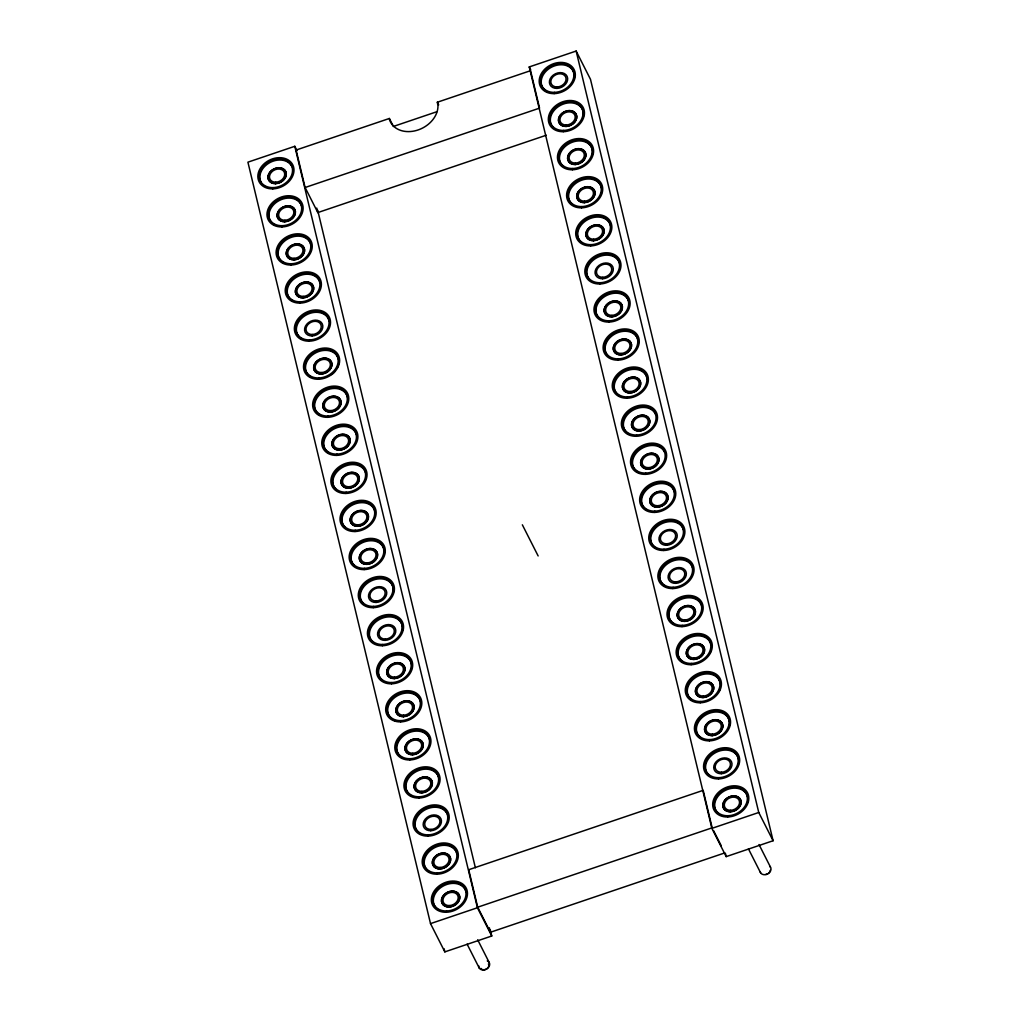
<?xml version="1.0" encoding="UTF-8"?>
<svg xmlns="http://www.w3.org/2000/svg" width="1021" height="1021" viewBox="0 0 1021 1021"><rect width="100%" height="100%" fill="white"/><g stroke="black" fill="none" stroke-linecap="round" stroke-linejoin="round"><path stroke-width="1.5" d="M296.945 150.534L294.801 146.297L247.912 162.173L430.517 923.622L444.85 951.878L491.752 936.002L490.259 929.799M529.248 66.927L576.15 51.05L590.483 79.306L773.088 840.742L726.199 856.619L711.867 828.376L529.248 66.927L530.69 69.747M436.886 111.71L393.391 126.438L389.358 118.474L296.116 150.036L305.113 187.507L317.825 212.572L546.273 135.231M389.358 118.474L389.614 119.993A25.678 19.961 -26.9 0 0 416.721 130.394A25.678 19.961 -26.9 0 0 437.971 105.942L437.345 102.228L530.575 70.666L539.56 108.137L305.113 187.507M477.7 907.197L712.16 827.814L703.175 790.343L468.716 869.726L477.7 907.197L490.425 932.262L724.884 852.88M430.517 923.622L477.42 907.746L491.752 936.002M711.867 828.376L758.756 812.499L773.088 840.742M437.345 102.228L438.685 104.882M759.011 844.533L770.472 867.123M748.457 848.898L760.645 872.904M713.577 830.609L721.349 845.924M522.344 524.807L538.144 555.947M477.675 939.779L489.136 962.382M467.12 944.144L479.296 968.15M576.15 51.05L758.756 812.499M725.459 853.518L726.199 856.619M317.684 210.224L475.378 867.761M316.752 208.08L317.825 212.572M489.34 927.757L490.425 932.262M294.801 146.297L477.42 907.746M444.109 948.777L444.85 951.878M592.116 148.772A17.331 13.477 -26.9 0 1 592.435 154.796M562.482 165.683A17.331 13.477 -26.9 0 1 568.365 144.127A17.331 13.477 -26.9 0 1 591.67 147.688M608.133 356.048A17.331 13.477 -26.9 0 1 617.386 332.782A17.331 13.477 -26.9 0 1 638.278 343.911M598.995 317.978A17.331 13.477 -26.9 0 1 608.963 294.444A17.331 13.477 -26.9 0 1 628.962 307.091M646.523 509.887A17.331 13.477 -26.9 0 1 650.543 486.775A17.331 13.477 -26.9 0 1 674.6 492.569M553.344 127.612A17.331 13.477 -26.9 0 1 563.298 104.078A17.331 13.477 -26.9 0 1 583.31 116.726M264.745 186.345A17.331 13.477 -26.9 0 1 262.869 184.788M260.853 181.891A17.331 13.477 -26.9 0 1 270.744 162.135A17.331 13.477 -26.9 0 1 292.07 166.793M319.522 414.781A17.331 13.477 -26.9 0 1 324.18 391.285A17.331 13.477 -26.9 0 1 347.791 398.637M345.047 527.449A17.331 13.477 -26.9 0 1 355.002 503.915A17.331 13.477 -26.9 0 1 375.013 516.562M381.573 679.731A17.331 13.477 -26.9 0 1 391.528 656.197A17.331 13.477 -26.9 0 1 411.527 668.844M427.225 870.096A17.331 13.477 -26.9 0 1 434.423 847.787A17.331 13.477 -26.9 0 1 457.178 854.335M430.16 872.279A17.331 13.477 -26.9 0 1 428.105 870.913M292.134 300.557A17.331 13.477 -26.9 0 1 296.141 277.444A17.331 13.477 -26.9 0 1 320.211 283.251M299.395 337.083A17.331 13.477 -26.9 0 1 306.594 314.774A17.331 13.477 -26.9 0 1 329.349 321.321M302.331 339.266A17.331 13.477 -26.9 0 1 300.276 337.9M284.068 263.124A17.331 13.477 -26.9 0 1 286.378 239.782A17.331 13.477 -26.9 0 1 311.086 245.168M439.285 910.362A17.331 13.477 -26.9 0 1 441.608 887.007A17.331 13.477 -26.9 0 1 466.303 892.405M488.408 963.952A4.352 3.382 -26.9 0 1 487.4 968.342A4.352 3.382 -26.9 0 1 482.333 969.478M481.516 969.018A4.352 3.382 -26.9 0 1 480.917 968.355M487.272 960.889A5.705 4.441 -26.9 0 1 489.212 966.274A5.705 4.441 -26.9 0 1 482.895 969.988A5.705 4.441 -26.9 0 1 478.747 965.892M271.994 222.872A17.331 13.477 -26.9 0 1 279.205 200.55A17.331 13.477 -26.9 0 1 301.948 207.097M274.943 225.054A17.331 13.477 -26.9 0 1 272.888 223.676M717.699 812.92A17.331 13.477 -26.9 0 1 727.654 789.386A17.331 13.477 -26.9 0 1 747.666 802.034M683.049 662.182A17.331 13.477 -26.9 0 1 687.056 639.069A17.331 13.477 -26.9 0 1 711.127 644.864M711.139 649.739A17.331 13.477 -26.9 0 1 709.85 653.466M673.911 624.099A17.331 13.477 -26.9 0 1 677.931 600.986A17.331 13.477 -26.9 0 1 702.001 606.793M693.246 700.891A17.331 13.477 -26.9 0 1 696.194 677.14A17.331 13.477 -26.9 0 1 720.456 684.108M720.264 687.809A17.331 13.477 -26.9 0 1 718.975 691.536M702.371 738.962A17.331 13.477 -26.9 0 1 705.32 715.211A17.331 13.477 -26.9 0 1 729.581 722.192M729.645 723.391A17.331 13.477 -26.9 0 1 729.402 725.88M399.824 755.872A17.331 13.477 -26.9 0 1 407.698 733.231A17.331 13.477 -26.9 0 1 429.969 741.297M402.772 758.067A17.331 13.477 -26.9 0 1 400.717 756.689M589.091 279.014A17.331 13.477 -26.9 0 1 600.539 256.131A17.331 13.477 -26.9 0 1 619.836 269.021M665.858 586.667A17.331 13.477 -26.9 0 1 668.168 563.324A17.331 13.477 -26.9 0 1 692.863 568.723M580.732 241.837A17.331 13.477 -26.9 0 1 589.998 218.571A17.331 13.477 -26.9 0 1 610.89 229.699M769.694 866.255A5.705 4.441 -26.9 0 1 767.958 873.759A5.705 4.441 -26.9 0 1 760.186 871.832M770.166 870.428A4.352 3.382 -26.9 0 1 768.749 873.083M767.843 873.746A4.352 3.382 -26.9 0 1 765.724 874.474M616.48 393.225A17.331 13.477 -26.9 0 1 625.822 371.146A17.331 13.477 -26.9 0 1 647.403 379.531M619.134 395.676A17.331 13.477 -26.9 0 1 617.258 394.119M629.332 434.384A17.331 13.477 -26.9 0 1 627.277 433.006M626.396 432.189A17.331 13.477 -26.9 0 1 632.28 410.633A17.331 13.477 -26.9 0 1 655.584 414.194M547.154 91.737A17.331 13.477 -26.9 0 1 550.102 67.986A17.331 13.477 -26.9 0 1 574.364 74.954M574.427 76.167A17.331 13.477 -26.9 0 1 574.185 78.655M706.558 771.94A17.331 13.477 -26.9 0 1 720.673 750.652A17.331 13.477 -26.9 0 1 738.528 763.95M708.574 774.85A17.331 13.477 -26.9 0 1 707.106 772.974M601.241 186.843A17.331 13.477 -26.9 0 1 601.573 192.867M571.607 203.753A17.331 13.477 -26.9 0 1 577.49 182.197A17.331 13.477 -26.9 0 1 600.807 185.758M638.457 472.455A17.331 13.477 -26.9 0 1 639.554 449.98A17.331 13.477 -26.9 0 1 664.722 452.265M392.945 586.679A17.331 13.477 -26.9 0 1 393.276 592.703M363.31 603.59A17.331 13.477 -26.9 0 1 369.194 582.021A17.331 13.477 -26.9 0 1 392.498 585.582M411.897 796.138A17.331 13.477 -26.9 0 1 414.845 772.387A17.331 13.477 -26.9 0 1 439.107 779.368M419.963 833.57A17.331 13.477 -26.9 0 1 422.72 811.299A17.331 13.477 -26.9 0 1 447.287 814.018M402.07 624.75A17.331 13.477 -26.9 0 1 402.402 630.774M372.435 641.66A17.331 13.477 -26.9 0 1 378.319 620.104A17.331 13.477 -26.9 0 1 401.636 623.665M335.909 489.365A17.331 13.477 -26.9 0 1 345.877 465.844A17.331 13.477 -26.9 0 1 365.875 478.479M324.767 448.398A17.331 13.477 -26.9 0 1 336.739 427.761A17.331 13.477 -26.9 0 1 356.929 436.72M356.993 437.92A17.331 13.477 -26.9 0 1 356.75 440.408M328.66 452.852A17.331 13.477 -26.9 0 1 325.329 449.431M653.785 546.414A17.331 13.477 -26.9 0 1 660.983 524.092A17.331 13.477 -26.9 0 1 683.738 530.652M656.72 548.596A17.331 13.477 -26.9 0 1 654.665 547.23M311.456 377.349A17.331 13.477 -26.9 0 1 313.779 353.993A17.331 13.477 -26.9 0 1 338.474 359.392M338.487 364.267A17.331 13.477 -26.9 0 1 337.185 367.994M334.862 371.491A17.331 13.477 -26.9 0 1 331.672 374.541M389.92 716.908A17.331 13.477 -26.9 0 1 400.653 694.267A17.331 13.477 -26.9 0 1 420.843 705.677M397.297 721.324A17.331 13.477 -26.9 0 1 393.634 719.996M392.575 719.358A17.331 13.477 -26.9 0 1 390.698 717.801M354.172 565.519A17.331 13.477 -26.9 0 1 364.14 541.985A17.331 13.477 -26.9 0 1 384.138 554.633M727.896 815.741A17.331 13.477 -26.9 0 0 746.351 793.853A17.331 13.477 -26.9 0 0 717.993 794.606A17.331 13.477 -26.9 0 0 727.896 815.741M684.785 621.406A9.546 7.415 -26.9 0 0 694.944 609.358A9.546 7.415 -26.9 0 0 679.335 609.779A9.546 7.415 -26.9 0 0 684.785 621.406M572.679 168.516A17.331 13.477 -26.9 0 0 591.133 146.616A17.331 13.477 -26.9 0 0 562.775 147.381A17.331 13.477 -26.9 0 0 572.679 168.516M572.424 169.767A18.85 14.651 -26.9 0 0 592.499 145.952A18.85 14.651 -26.9 0 0 561.652 146.782A18.85 14.651 -26.9 0 0 572.424 169.767M730.36 811.618A9.546 7.415 -26.9 0 0 740.519 799.571A9.546 7.415 -26.9 0 0 724.91 799.979A9.546 7.415 -26.9 0 0 730.36 811.618M730.615 810.317A7.977 6.203 -26.9 0 0 739.102 800.247A7.977 6.203 -26.9 0 0 726.059 800.592A7.977 6.203 -26.9 0 0 730.615 810.317M575.397 163.092A7.977 6.203 -26.9 0 0 583.884 153.022A7.977 6.203 -26.9 0 0 570.841 153.367A7.977 6.203 -26.9 0 0 575.397 163.092M611.924 315.374A7.977 6.203 -26.9 0 0 620.411 305.305A7.977 6.203 -26.9 0 0 607.367 305.662A7.977 6.203 -26.9 0 0 611.924 315.374M609.205 320.798A17.331 13.477 -26.9 0 0 627.647 298.911A17.331 13.477 -26.9 0 0 599.289 299.664A17.331 13.477 -26.9 0 0 609.205 320.798M654.857 511.164A17.331 13.477 -26.9 0 0 673.311 489.263A17.331 13.477 -26.9 0 0 644.953 490.029A17.331 13.477 -26.9 0 0 654.857 511.164M666.7 543.81A7.977 6.203 -26.9 0 0 675.187 533.741A7.977 6.203 -26.9 0 0 662.144 534.085A7.977 6.203 -26.9 0 0 666.7 543.81M666.522 545.265A9.546 7.415 -26.9 0 0 676.681 533.217A9.546 7.415 -26.9 0 0 661.072 533.638A9.546 7.415 -26.9 0 0 666.522 545.265M654.601 512.414A18.85 14.651 -26.9 0 0 674.677 488.612A18.85 14.651 -26.9 0 0 643.83 489.429A18.85 14.651 -26.9 0 0 654.601 512.414M636.338 436.273A18.85 14.651 -26.9 0 0 656.414 412.458A18.85 14.651 -26.9 0 0 625.567 413.288A18.85 14.651 -26.9 0 0 636.338 436.273M627.213 398.203A18.85 14.651 -26.9 0 0 647.276 374.388A18.85 14.651 -26.9 0 0 616.442 375.218A18.85 14.651 -26.9 0 0 627.213 398.203M608.95 322.062A18.85 14.651 -26.9 0 0 629.025 298.247A18.85 14.651 -26.9 0 0 598.178 299.076A18.85 14.651 -26.9 0 0 608.95 322.062M581.562 207.837A18.85 14.651 -26.9 0 0 601.624 184.035A18.85 14.651 -26.9 0 0 570.79 184.852A18.85 14.651 -26.9 0 0 581.562 207.837M554.161 93.626A18.85 14.651 -26.9 0 0 574.236 69.811A18.85 14.651 -26.9 0 0 543.389 70.64A18.85 14.651 -26.9 0 0 554.161 93.626M563.541 130.433A17.331 13.477 -26.9 0 0 581.996 108.545A17.331 13.477 -26.9 0 0 553.637 109.298A17.331 13.477 -26.9 0 0 563.541 130.433M575.142 164.381A9.546 7.415 -26.9 0 0 585.288 152.333A9.546 7.415 -26.9 0 0 569.68 152.754A9.546 7.415 -26.9 0 0 575.142 164.381M575.219 164.547A9.546 7.415 -26.9 0 0 585.378 152.499A9.546 7.415 -26.9 0 0 569.769 152.908A9.546 7.415 -26.9 0 0 575.219 164.547M566.259 125.021A7.977 6.203 -26.9 0 0 574.759 114.952A7.977 6.203 -26.9 0 0 561.703 115.296A7.977 6.203 -26.9 0 0 566.259 125.021M611.745 316.829A9.546 7.415 -26.9 0 0 621.891 304.781A9.546 7.415 -26.9 0 0 606.206 305.049A9.546 7.415 -26.9 0 0 611.656 316.676A9.546 7.415 -26.9 0 0 621.815 304.628A9.546 7.415 -26.9 0 0 606.283 305.202A9.546 7.415 -26.9 0 0 611.745 316.829M557.134 86.951A7.977 6.203 -26.9 0 0 565.621 76.881A7.977 6.203 -26.9 0 0 552.578 77.226A7.977 6.203 -26.9 0 0 557.134 86.951M563.298 131.696A18.85 14.651 -26.9 0 0 583.361 107.881A18.85 14.651 -26.9 0 0 552.527 108.711A18.85 14.651 -26.9 0 0 563.298 131.696M590.687 245.908A18.85 14.651 -26.9 0 0 610.762 222.106A18.85 14.651 -26.9 0 0 579.915 222.923A18.85 14.651 -26.9 0 0 590.687 245.908M599.825 283.978A18.85 14.651 -26.9 0 0 619.887 260.176A18.85 14.651 -26.9 0 0 589.04 260.993A18.85 14.651 -26.9 0 0 599.825 283.978M618.075 360.132A18.85 14.651 -26.9 0 0 638.151 336.317A18.85 14.651 -26.9 0 0 607.304 337.147A18.85 14.651 -26.9 0 0 618.075 360.132M284.744 221.723A9.546 7.415 -26.9 0 0 294.89 209.675A9.546 7.415 -26.9 0 0 279.282 210.084A9.546 7.415 -26.9 0 0 284.744 221.723M284.655 221.57A9.546 7.415 -26.9 0 0 294.814 209.522A9.546 7.415 -26.9 0 0 279.205 209.93A9.546 7.415 -26.9 0 0 284.655 221.57M293.869 259.793A9.546 7.415 -26.9 0 0 304.028 247.746A9.546 7.415 -26.9 0 0 288.42 248.167A9.546 7.415 -26.9 0 0 293.869 259.793A9.546 7.415 -26.9 0 0 303.952 247.593A9.546 7.415 -26.9 0 0 288.343 248.001A9.546 7.415 -26.9 0 0 293.793 259.64M294.048 258.339A7.977 6.203 -26.9 0 0 302.535 248.269A7.977 6.203 -26.9 0 0 289.492 248.614A7.977 6.203 -26.9 0 0 294.048 258.339M284.923 220.268A7.977 6.203 -26.9 0 0 293.41 210.198A7.977 6.203 -26.9 0 0 280.367 210.543A7.977 6.203 -26.9 0 0 284.923 220.268M272.824 188.872A18.85 14.651 -26.9 0 0 292.887 165.057A18.85 14.651 -26.9 0 0 262.052 165.887A18.85 14.651 -26.9 0 0 272.824 188.872M273.066 187.622A17.331 13.477 -26.9 0 0 291.521 165.721A17.331 13.477 -26.9 0 0 263.163 166.487A17.331 13.477 -26.9 0 0 273.066 187.622M275.606 183.652A9.546 7.415 -26.9 0 0 285.765 171.605A9.546 7.415 -26.9 0 0 270.157 172.013A9.546 7.415 -26.9 0 0 275.606 183.652M327.856 416.045A17.331 13.477 -26.9 0 0 346.31 394.157A17.331 13.477 -26.9 0 0 317.952 394.923A17.331 13.477 -26.9 0 0 327.856 416.045M330.396 412.088A9.546 7.415 -26.9 0 0 340.555 400.028A9.546 7.415 -26.9 0 0 324.946 400.449A9.546 7.415 -26.9 0 0 330.396 412.088M355.002 531.52A18.85 14.651 -26.9 0 0 375.064 507.718A18.85 14.651 -26.9 0 0 344.217 508.535A18.85 14.651 -26.9 0 0 355.002 531.52M355.244 530.269A17.331 13.477 -26.9 0 0 373.699 508.381A17.331 13.477 -26.9 0 0 345.34 509.134A17.331 13.477 -26.9 0 0 355.244 530.269M357.784 526.3A9.546 7.415 -26.9 0 0 367.943 514.252A9.546 7.415 -26.9 0 0 352.334 514.673A9.546 7.415 -26.9 0 0 357.784 526.3M357.707 526.147A9.546 7.415 -26.9 0 0 367.866 514.099A9.546 7.415 -26.9 0 0 352.258 514.507A9.546 7.415 -26.9 0 0 357.707 526.147M357.963 524.845A7.977 6.203 -26.9 0 0 366.45 514.775A7.977 6.203 -26.9 0 0 353.406 515.12A7.977 6.203 -26.9 0 0 357.963 524.845M730.436 811.772A9.546 7.415 -26.9 0 0 740.595 799.724A9.546 7.415 -26.9 0 0 724.987 800.145A9.546 7.415 -26.9 0 0 730.436 811.772M394.489 677.14A7.977 6.203 -26.9 0 0 402.976 667.07A7.977 6.203 -26.9 0 0 389.933 667.415A7.977 6.203 -26.9 0 0 394.489 677.14M394.31 678.582A9.546 7.415 -26.9 0 0 404.469 666.534A9.546 7.415 -26.9 0 0 388.861 666.955A9.546 7.415 -26.9 0 0 394.31 678.582M394.234 678.429A9.546 7.415 -26.9 0 0 404.38 666.381A9.546 7.415 -26.9 0 0 388.771 666.802A9.546 7.415 -26.9 0 0 394.234 678.429M645.476 474.344A18.85 14.651 -26.9 0 0 665.539 450.529A18.85 14.651 -26.9 0 0 634.705 451.359A18.85 14.651 -26.9 0 0 645.476 474.344M682.002 626.639A18.85 14.651 -26.9 0 0 702.065 602.824A18.85 14.651 -26.9 0 0 671.218 603.653A18.85 14.651 -26.9 0 0 682.002 626.639M672.865 588.568A18.85 14.651 -26.9 0 0 692.94 564.753A18.85 14.651 -26.9 0 0 662.093 565.57A18.85 14.651 -26.9 0 0 672.865 588.568M709.391 740.85A18.85 14.651 -26.9 0 0 729.453 717.036A18.85 14.651 -26.9 0 0 698.619 717.865A18.85 14.651 -26.9 0 0 709.391 740.85M367.101 562.916A7.977 6.203 -26.9 0 0 375.588 552.846A7.977 6.203 -26.9 0 0 362.532 553.203A7.977 6.203 -26.9 0 0 367.101 562.916M366.922 564.371A9.546 7.415 -26.9 0 0 377.068 552.323A9.546 7.415 -26.9 0 0 361.46 552.744A9.546 7.415 -26.9 0 0 366.922 564.371M366.833 564.217A9.546 7.415 -26.9 0 0 376.991 552.17A9.546 7.415 -26.9 0 0 361.383 552.578A9.546 7.415 -26.9 0 0 366.833 564.217M391.77 682.551A17.331 13.477 -26.9 0 0 410.225 660.664A17.331 13.477 -26.9 0 0 381.867 661.417A17.331 13.477 -26.9 0 0 391.77 682.551M373.507 606.41A17.331 13.477 -26.9 0 0 391.962 584.523A17.331 13.477 -26.9 0 0 363.604 585.275A17.331 13.477 -26.9 0 0 373.507 606.41M382.633 644.481A17.331 13.477 -26.9 0 0 401.087 622.593A17.331 13.477 -26.9 0 0 372.729 623.346A17.331 13.477 -26.9 0 0 382.633 644.481M437.422 872.917A17.331 13.477 -26.9 0 0 455.877 851.029A17.331 13.477 -26.9 0 0 427.518 851.782A17.331 13.477 -26.9 0 0 437.422 872.917M439.962 868.948A9.546 7.415 -26.9 0 0 450.121 856.9A9.546 7.415 -26.9 0 0 434.512 857.321A9.546 7.415 -26.9 0 0 439.962 868.948M439.885 868.794A9.546 7.415 -26.9 0 0 450.044 856.747A9.546 7.415 -26.9 0 0 434.435 857.168A9.546 7.415 -26.9 0 0 439.885 868.794M440.14 867.493A7.977 6.203 -26.9 0 0 448.627 857.423A7.977 6.203 -26.9 0 0 435.584 857.78A7.977 6.203 -26.9 0 0 440.14 867.493M300.468 301.833A17.331 13.477 -26.9 0 0 318.909 279.945A17.331 13.477 -26.9 0 0 290.551 280.698A17.331 13.477 -26.9 0 0 300.468 301.833M303.007 297.864A9.546 7.415 -26.9 0 0 313.153 285.816A9.546 7.415 -26.9 0 0 297.545 286.237A9.546 7.415 -26.9 0 0 303.007 297.864M302.918 297.711A9.546 7.415 -26.9 0 0 313.077 285.663A9.546 7.415 -26.9 0 0 297.468 286.084A9.546 7.415 -26.9 0 0 302.918 297.711M303.186 296.409A7.977 6.203 -26.9 0 0 311.673 286.339A7.977 6.203 -26.9 0 0 298.617 286.697A7.977 6.203 -26.9 0 0 303.186 296.409M309.593 339.904A17.331 13.477 -26.9 0 0 328.047 318.016A17.331 13.477 -26.9 0 0 299.689 318.769A17.331 13.477 -26.9 0 0 309.593 339.904M312.132 335.935A9.546 7.415 -26.9 0 0 322.291 323.887A9.546 7.415 -26.9 0 0 306.683 324.308A9.546 7.415 -26.9 0 0 312.132 335.935M312.311 334.492A7.977 6.203 -26.9 0 0 320.798 324.41A7.977 6.203 -26.9 0 0 307.755 324.767A7.977 6.203 -26.9 0 0 312.311 334.492M291.33 263.763A17.331 13.477 -26.9 0 0 309.784 241.875A17.331 13.477 -26.9 0 0 281.426 242.628A17.331 13.477 -26.9 0 0 291.33 263.763M291.087 265.013A18.85 14.651 -26.9 0 0 311.15 241.211A18.85 14.651 -26.9 0 0 280.303 242.028A18.85 14.651 -26.9 0 0 291.087 265.013M446.305 912.251A18.85 14.651 -26.9 0 0 466.367 888.436A18.85 14.651 -26.9 0 0 435.533 889.265A18.85 14.651 -26.9 0 0 446.305 912.251M446.547 910.987A17.331 13.477 -26.9 0 0 465.002 889.1A17.331 13.477 -26.9 0 0 436.643 889.853A17.331 13.477 -26.9 0 0 446.547 910.987M449.087 907.018A9.546 7.415 -26.9 0 0 459.246 894.97A9.546 7.415 -26.9 0 0 443.637 895.391A9.546 7.415 -26.9 0 0 449.087 907.018M449.01 906.865A9.546 7.415 -26.9 0 0 459.169 894.817A9.546 7.415 -26.9 0 0 443.561 895.238A9.546 7.415 -26.9 0 0 449.01 906.865M449.266 905.576A7.977 6.203 -26.9 0 0 457.765 895.494A7.977 6.203 -26.9 0 0 444.709 895.851A7.977 6.203 -26.9 0 0 449.266 905.576M275.53 183.486A9.546 7.415 -26.9 0 0 285.689 171.439A9.546 7.415 -26.9 0 0 270.08 171.86A9.546 7.415 -26.9 0 0 275.53 183.486M275.785 182.197A7.977 6.203 -26.9 0 0 284.272 172.128A7.977 6.203 -26.9 0 0 271.229 172.472A7.977 6.203 -26.9 0 0 275.785 182.197M281.949 226.943A18.85 14.651 -26.9 0 0 302.025 203.141A18.85 14.651 -26.9 0 0 271.178 203.958A18.85 14.651 -26.9 0 0 281.949 226.943M309.337 341.167A18.85 14.651 -26.9 0 0 329.413 317.352A18.85 14.651 -26.9 0 0 298.566 318.182A18.85 14.651 -26.9 0 0 309.337 341.167M318.475 379.238A18.85 14.651 -26.9 0 0 338.538 355.423A18.85 14.651 -26.9 0 0 307.704 356.252A18.85 14.651 -26.9 0 0 318.475 379.238M336.739 455.379A18.85 14.651 -26.9 0 0 356.801 431.564A18.85 14.651 -26.9 0 0 325.967 432.394A18.85 14.651 -26.9 0 0 336.739 455.379M364.127 569.59A18.85 14.651 -26.9 0 0 384.202 545.788A18.85 14.651 -26.9 0 0 353.355 546.605A18.85 14.651 -26.9 0 0 364.127 569.59M400.653 721.885A18.85 14.651 -26.9 0 0 420.716 698.07A18.85 14.651 -26.9 0 0 389.882 698.9A18.85 14.651 -26.9 0 0 400.653 721.885M391.515 683.815A18.85 14.651 -26.9 0 0 411.591 660A18.85 14.651 -26.9 0 0 380.744 660.829A18.85 14.651 -26.9 0 0 391.515 683.815M409.778 759.956A18.85 14.651 -26.9 0 0 429.854 736.154A18.85 14.651 -26.9 0 0 399.007 736.971A18.85 14.651 -26.9 0 0 409.778 759.956M428.041 836.097A18.85 14.651 -26.9 0 0 448.117 812.295A18.85 14.651 -26.9 0 0 417.27 813.112A18.85 14.651 -26.9 0 0 428.041 836.097M437.167 874.18A18.85 14.651 -26.9 0 0 457.242 850.365A18.85 14.651 -26.9 0 0 426.395 851.195A18.85 14.651 -26.9 0 0 437.167 874.18M418.916 798.026A18.85 14.651 -26.9 0 0 438.979 774.224A18.85 14.651 -26.9 0 0 408.132 775.041A18.85 14.651 -26.9 0 0 418.916 798.026M382.39 645.744A18.85 14.651 -26.9 0 0 402.453 621.929A18.85 14.651 -26.9 0 0 371.618 622.759A18.85 14.651 -26.9 0 0 382.39 645.744M373.252 607.674A18.85 14.651 -26.9 0 0 393.327 583.859A18.85 14.651 -26.9 0 0 362.481 584.688A18.85 14.651 -26.9 0 0 373.252 607.674M345.864 493.449A18.85 14.651 -26.9 0 0 365.939 469.647A18.85 14.651 -26.9 0 0 335.092 470.464A18.85 14.651 -26.9 0 0 345.864 493.449M327.601 417.308A18.85 14.651 -26.9 0 0 347.676 393.493A18.85 14.651 -26.9 0 0 316.829 394.323A18.85 14.651 -26.9 0 0 327.601 417.308M300.212 303.097A18.85 14.651 -26.9 0 0 320.288 279.282A18.85 14.651 -26.9 0 0 289.441 280.099A18.85 14.651 -26.9 0 0 300.212 303.097M282.204 225.692A17.331 13.477 -26.9 0 0 300.659 203.792A17.331 13.477 -26.9 0 0 272.301 204.557A17.331 13.477 -26.9 0 0 282.204 225.692M727.654 816.991A18.85 14.651 -26.9 0 0 747.717 793.189A18.85 14.651 -26.9 0 0 716.882 794.006A18.85 14.651 -26.9 0 0 727.654 816.991M691.383 663.446A17.331 13.477 -26.9 0 0 709.825 641.558A17.331 13.477 -26.9 0 0 681.466 642.311A17.331 13.477 -26.9 0 0 691.383 663.446M691.128 664.709A18.85 14.651 -26.9 0 0 711.203 640.894A18.85 14.651 -26.9 0 0 680.356 641.724A18.85 14.651 -26.9 0 0 691.128 664.709M682.245 625.375A17.331 13.477 -26.9 0 0 700.7 603.488A17.331 13.477 -26.9 0 0 672.341 604.241A17.331 13.477 -26.9 0 0 682.245 625.375M584.344 202.617A9.546 7.415 -26.9 0 0 594.503 190.57A9.546 7.415 -26.9 0 0 578.894 190.978A9.546 7.415 -26.9 0 0 584.344 202.617M584.267 202.464A9.546 7.415 -26.9 0 0 594.426 190.404A9.546 7.415 -26.9 0 0 578.818 190.825A9.546 7.415 -26.9 0 0 584.267 202.464M584.523 201.163A7.977 6.203 -26.9 0 0 593.01 191.093A7.977 6.203 -26.9 0 0 579.966 191.438A7.977 6.203 -26.9 0 0 584.523 201.163M700.508 701.516A17.331 13.477 -26.9 0 0 718.963 679.629A17.331 13.477 -26.9 0 0 690.604 680.394A17.331 13.477 -26.9 0 0 700.508 701.516M703.048 697.56A9.546 7.415 -26.9 0 0 713.207 685.499A9.546 7.415 -26.9 0 0 697.598 685.921A9.546 7.415 -26.9 0 0 703.048 697.56M702.971 697.394A9.546 7.415 -26.9 0 0 713.117 685.346A9.546 7.415 -26.9 0 0 697.522 685.767A9.546 7.415 -26.9 0 0 702.971 697.394M703.227 696.105A7.977 6.203 -26.9 0 0 711.714 686.035A7.977 6.203 -26.9 0 0 698.67 686.38A7.977 6.203 -26.9 0 0 703.227 696.105M709.633 739.6A17.331 13.477 -26.9 0 0 728.088 717.699A17.331 13.477 -26.9 0 0 699.73 718.465A17.331 13.477 -26.9 0 0 709.633 739.6M712.173 735.63A9.546 7.415 -26.9 0 0 722.332 723.583A9.546 7.415 -26.9 0 0 706.723 723.991A9.546 7.415 -26.9 0 0 712.173 735.63M712.096 735.465A9.546 7.415 -26.9 0 0 722.255 723.417A9.546 7.415 -26.9 0 0 706.647 723.838A9.546 7.415 -26.9 0 0 712.096 735.465M712.352 734.176A7.977 6.203 -26.9 0 0 720.839 724.106A7.977 6.203 -26.9 0 0 707.795 724.451A7.977 6.203 -26.9 0 0 712.352 734.176M410.034 758.705A17.331 13.477 -26.9 0 0 428.488 736.805A17.331 13.477 -26.9 0 0 400.13 737.57A17.331 13.477 -26.9 0 0 410.034 758.705M412.573 754.736A9.546 7.415 -26.9 0 0 422.72 742.688A9.546 7.415 -26.9 0 0 407.124 743.097A9.546 7.415 -26.9 0 0 412.573 754.736M412.497 754.583A9.546 7.415 -26.9 0 0 422.643 742.522A9.546 7.415 -26.9 0 0 407.034 742.943A9.546 7.415 -26.9 0 0 412.497 754.583M412.752 753.281A7.977 6.203 -26.9 0 0 421.239 743.211A7.977 6.203 -26.9 0 0 408.196 743.556A7.977 6.203 -26.9 0 0 412.752 753.281M648.437 467.669A7.977 6.203 -26.9 0 0 656.924 457.599A7.977 6.203 -26.9 0 0 643.881 457.944A7.977 6.203 -26.9 0 0 648.437 467.669M600.067 282.728A17.331 13.477 -26.9 0 0 618.522 260.84A17.331 13.477 -26.9 0 0 590.164 261.593A17.331 13.477 -26.9 0 0 600.067 282.728M602.607 278.759A9.546 7.415 -26.9 0 0 612.766 266.711A9.546 7.415 -26.9 0 0 597.157 267.132A9.546 7.415 -26.9 0 0 602.607 278.759M602.786 277.304A7.977 6.203 -26.9 0 0 611.273 267.234A7.977 6.203 -26.9 0 0 598.229 267.591A7.977 6.203 -26.9 0 0 602.786 277.304M673.12 587.305A17.331 13.477 -26.9 0 0 691.562 565.417A17.331 13.477 -26.9 0 0 663.216 566.17A17.331 13.477 -26.9 0 0 673.12 587.305M675.66 583.336A9.546 7.415 -26.9 0 0 685.806 571.288A9.546 7.415 -26.9 0 0 670.197 571.709A9.546 7.415 -26.9 0 0 675.66 583.336M675.838 581.881A7.977 6.203 -26.9 0 0 684.325 571.811A7.977 6.203 -26.9 0 0 671.282 572.168A7.977 6.203 -26.9 0 0 675.838 581.881M590.942 244.657A17.331 13.477 -26.9 0 0 609.397 222.757A17.331 13.477 -26.9 0 0 581.038 223.522A17.331 13.477 -26.9 0 0 590.942 244.657M593.482 240.688A9.546 7.415 -26.9 0 0 603.641 228.64A9.546 7.415 -26.9 0 0 588.032 229.061A9.546 7.415 -26.9 0 0 593.482 240.688M593.405 240.535A9.546 7.415 -26.9 0 0 603.551 228.487A9.546 7.415 -26.9 0 0 587.943 228.895A9.546 7.415 -26.9 0 0 593.405 240.535M593.66 239.233A7.977 6.203 -26.9 0 0 602.148 229.163A7.977 6.203 -26.9 0 0 589.104 229.508A7.977 6.203 -26.9 0 0 593.66 239.233M566.004 126.31A9.546 7.415 -26.9 0 0 576.163 114.263A9.546 7.415 -26.9 0 0 560.555 114.684A9.546 7.415 -26.9 0 0 566.004 126.31M566.081 126.464A9.546 7.415 -26.9 0 0 576.24 114.416A9.546 7.415 -26.9 0 0 560.631 114.837A9.546 7.415 -26.9 0 0 566.081 126.464M657.396 507.195A9.546 7.415 -26.9 0 0 667.555 495.147A9.546 7.415 -26.9 0 0 651.947 495.555A9.546 7.415 -26.9 0 0 657.396 507.195M554.416 92.362A17.331 13.477 -26.9 0 0 572.87 70.475A17.331 13.477 -26.9 0 0 544.512 71.228A17.331 13.477 -26.9 0 0 554.416 92.362M556.956 88.393A9.546 7.415 -26.9 0 0 567.114 76.345A9.546 7.415 -26.9 0 0 551.506 76.766A9.546 7.415 -26.9 0 0 556.956 88.393M630.174 391.528A7.977 6.203 -26.9 0 0 638.674 381.458A7.977 6.203 -26.9 0 0 625.618 381.803A7.977 6.203 -26.9 0 0 630.174 391.528M629.995 392.97A9.546 7.415 -26.9 0 0 640.154 380.922A9.546 7.415 -26.9 0 0 624.546 381.344A9.546 7.415 -26.9 0 0 629.995 392.97M629.919 392.817A9.546 7.415 -26.9 0 0 640.078 380.769A9.546 7.415 -26.9 0 0 624.469 381.19A9.546 7.415 -26.9 0 0 629.919 392.817M627.456 396.939A17.331 13.477 -26.9 0 0 645.91 375.052A17.331 13.477 -26.9 0 0 617.552 375.805A17.331 13.477 -26.9 0 0 627.456 396.939M639.312 429.599A7.977 6.203 -26.9 0 0 647.799 419.529A7.977 6.203 -26.9 0 0 634.756 419.873A7.977 6.203 -26.9 0 0 639.312 429.599M639.133 431.053A9.546 7.415 -26.9 0 0 649.292 419.006A9.546 7.415 -26.9 0 0 633.684 419.414A9.546 7.415 -26.9 0 0 639.133 431.053M639.057 430.888A9.546 7.415 -26.9 0 0 649.203 418.84A9.546 7.415 -26.9 0 0 633.607 419.261A9.546 7.415 -26.9 0 0 639.057 430.888M636.594 435.023A17.331 13.477 -26.9 0 0 655.048 413.122A17.331 13.477 -26.9 0 0 626.69 413.888A17.331 13.477 -26.9 0 0 636.594 435.023M718.516 778.921A18.85 14.651 -26.9 0 0 738.591 755.119A18.85 14.651 -26.9 0 0 707.744 755.936A18.85 14.651 -26.9 0 0 718.516 778.921M700.253 702.78A18.85 14.651 -26.9 0 0 720.328 678.965A18.85 14.651 -26.9 0 0 689.481 679.795A18.85 14.651 -26.9 0 0 700.253 702.78M663.739 550.485A18.85 14.651 -26.9 0 0 683.802 526.683A18.85 14.651 -26.9 0 0 652.955 527.5A18.85 14.651 -26.9 0 0 663.739 550.485M694.089 658.035A7.977 6.203 -26.9 0 0 702.588 647.965A7.977 6.203 -26.9 0 0 689.532 648.309A7.977 6.203 -26.9 0 0 694.089 658.035M693.91 659.477A9.546 7.415 -26.9 0 0 704.069 647.429A9.546 7.415 -26.9 0 0 688.46 647.85A9.546 7.415 -26.9 0 0 693.91 659.477M693.833 659.324A9.546 7.415 -26.9 0 0 703.992 647.276A9.546 7.415 -26.9 0 0 688.384 647.697A9.546 7.415 -26.9 0 0 693.833 659.324M618.33 358.869A17.331 13.477 -26.9 0 0 636.785 336.981A17.331 13.477 -26.9 0 0 608.427 337.734A17.331 13.477 -26.9 0 0 618.33 358.869M620.87 354.9A9.546 7.415 -26.9 0 0 631.029 342.852A9.546 7.415 -26.9 0 0 615.421 343.273A9.546 7.415 -26.9 0 0 620.87 354.9M620.794 354.746A9.546 7.415 -26.9 0 0 630.952 342.699A9.546 7.415 -26.9 0 0 615.344 343.12A9.546 7.415 -26.9 0 0 620.794 354.746M621.049 353.457A7.977 6.203 -26.9 0 0 629.536 343.375A7.977 6.203 -26.9 0 0 616.493 343.732A7.977 6.203 -26.9 0 0 621.049 353.457M684.963 619.964A7.977 6.203 -26.9 0 0 693.45 609.882A7.977 6.203 -26.9 0 0 680.407 610.239A7.977 6.203 -26.9 0 0 684.963 619.964M581.804 206.587A17.331 13.477 -26.9 0 0 600.259 184.686A17.331 13.477 -26.9 0 0 571.9 185.452A17.331 13.477 -26.9 0 0 581.804 206.587M663.982 549.234A17.331 13.477 -26.9 0 0 682.436 527.346A17.331 13.477 -26.9 0 0 654.078 528.099A17.331 13.477 -26.9 0 0 663.982 549.234M718.771 777.67A17.331 13.477 -26.9 0 0 737.226 755.77A17.331 13.477 -26.9 0 0 708.868 756.535A17.331 13.477 -26.9 0 0 718.771 777.67M721.311 773.701A9.546 7.415 -26.9 0 0 731.47 761.653A9.546 7.415 -26.9 0 0 715.861 762.062A9.546 7.415 -26.9 0 0 721.311 773.701M721.49 772.246A7.977 6.203 -26.9 0 0 729.977 762.177A7.977 6.203 -26.9 0 0 716.933 762.521A7.977 6.203 -26.9 0 0 721.49 772.246M657.32 507.041A9.546 7.415 -26.9 0 0 667.466 494.994A9.546 7.415 -26.9 0 0 651.857 495.402A9.546 7.415 -26.9 0 0 657.32 507.041M657.575 505.74A7.977 6.203 -26.9 0 0 666.062 495.67A7.977 6.203 -26.9 0 0 653.019 496.015A7.977 6.203 -26.9 0 0 657.575 505.74M684.708 621.253A9.546 7.415 -26.9 0 0 694.867 609.205A9.546 7.415 -26.9 0 0 679.259 609.626A9.546 7.415 -26.9 0 0 684.708 621.253M645.719 473.093A17.331 13.477 -26.9 0 0 664.173 451.193A17.331 13.477 -26.9 0 0 635.815 451.958A17.331 13.477 -26.9 0 0 645.719 473.093M648.258 469.124A9.546 7.415 -26.9 0 0 658.417 457.076A9.546 7.415 -26.9 0 0 642.809 457.485A9.546 7.415 -26.9 0 0 648.258 469.124M648.182 468.971A9.546 7.415 -26.9 0 0 658.341 456.91A9.546 7.415 -26.9 0 0 642.732 457.331A9.546 7.415 -26.9 0 0 648.182 468.971M385.096 640.358A9.546 7.415 -26.9 0 0 395.255 628.311A9.546 7.415 -26.9 0 0 379.646 628.732A9.546 7.415 -26.9 0 0 385.096 640.358M385.351 639.069A7.977 6.203 -26.9 0 0 393.851 629A7.977 6.203 -26.9 0 0 380.795 629.344A7.977 6.203 -26.9 0 0 385.351 639.069M376.047 602.441A9.546 7.415 -26.9 0 0 386.206 590.393A9.546 7.415 -26.9 0 0 370.597 590.814A9.546 7.415 -26.9 0 0 376.047 602.441M376.226 600.986A7.977 6.203 -26.9 0 0 384.713 590.917A7.977 6.203 -26.9 0 0 371.67 591.274A7.977 6.203 -26.9 0 0 376.226 600.986M419.159 796.776A17.331 13.477 -26.9 0 0 437.613 774.875A17.331 13.477 -26.9 0 0 409.255 775.641A17.331 13.477 -26.9 0 0 419.159 796.776M421.699 792.807A9.546 7.415 -26.9 0 0 431.857 780.759A9.546 7.415 -26.9 0 0 416.249 781.18A9.546 7.415 -26.9 0 0 421.699 792.807M421.622 792.653A9.546 7.415 -26.9 0 0 431.781 780.606A9.546 7.415 -26.9 0 0 416.172 781.014A9.546 7.415 -26.9 0 0 421.622 792.653M421.877 791.352A7.977 6.203 -26.9 0 0 430.364 781.282A7.977 6.203 -26.9 0 0 417.321 781.627A7.977 6.203 -26.9 0 0 421.877 791.352M428.297 834.846A17.331 13.477 -26.9 0 0 446.739 812.958A17.331 13.477 -26.9 0 0 418.38 813.711A17.331 13.477 -26.9 0 0 428.297 834.846M430.747 830.724A9.546 7.415 -26.9 0 0 440.906 818.676A9.546 7.415 -26.9 0 0 425.298 819.084A9.546 7.415 -26.9 0 0 430.747 830.724M431.015 829.422A7.977 6.203 -26.9 0 0 439.502 819.353A7.977 6.203 -26.9 0 0 426.459 819.71A7.977 6.203 -26.9 0 0 431.015 829.422M364.382 568.34A17.331 13.477 -26.9 0 0 382.824 546.452A17.331 13.477 -26.9 0 0 354.466 547.205A17.331 13.477 -26.9 0 0 364.382 568.34M336.981 454.128A17.331 13.477 -26.9 0 0 355.436 432.228A17.331 13.477 -26.9 0 0 327.077 432.993A17.331 13.477 -26.9 0 0 336.981 454.128M346.119 492.199A17.331 13.477 -26.9 0 0 364.574 470.298A17.331 13.477 -26.9 0 0 336.215 471.064A17.331 13.477 -26.9 0 0 346.119 492.199M348.659 488.229A9.546 7.415 -26.9 0 0 358.805 476.182A9.546 7.415 -26.9 0 0 343.209 476.59A9.546 7.415 -26.9 0 0 348.659 488.229M348.582 488.076A9.546 7.415 -26.9 0 0 358.728 476.028A9.546 7.415 -26.9 0 0 343.12 476.437A9.546 7.415 -26.9 0 0 348.582 488.076M348.837 486.775A7.977 6.203 -26.9 0 0 357.324 476.705A7.977 6.203 -26.9 0 0 344.281 477.049A7.977 6.203 -26.9 0 0 348.837 486.775M330.574 410.633A7.977 6.203 -26.9 0 0 339.061 400.564A7.977 6.203 -26.9 0 0 326.018 400.908A7.977 6.203 -26.9 0 0 330.574 410.633M330.319 411.922A9.546 7.415 -26.9 0 0 340.465 399.875A9.546 7.415 -26.9 0 0 324.857 400.296A9.546 7.415 -26.9 0 0 330.319 411.922M318.718 377.974A17.331 13.477 -26.9 0 0 337.172 356.087A17.331 13.477 -26.9 0 0 308.814 356.84A17.331 13.477 -26.9 0 0 318.718 377.974M321.258 374.005A9.546 7.415 -26.9 0 0 331.417 361.957A9.546 7.415 -26.9 0 0 315.808 362.378A9.546 7.415 -26.9 0 0 321.258 374.005M403.614 715.211A7.977 6.203 -26.9 0 0 412.101 705.141A7.977 6.203 -26.9 0 0 399.058 705.485A7.977 6.203 -26.9 0 0 403.614 715.211M321.181 373.852A9.546 7.415 -26.9 0 0 331.34 361.804A9.546 7.415 -26.9 0 0 315.731 362.225A9.546 7.415 -26.9 0 0 321.181 373.852M321.436 372.563A7.977 6.203 -26.9 0 0 329.936 362.493A7.977 6.203 -26.9 0 0 316.88 362.838A7.977 6.203 -26.9 0 0 321.436 372.563M339.521 450.159A9.546 7.415 -26.9 0 0 349.68 438.111A9.546 7.415 -26.9 0 0 334.071 438.52A9.546 7.415 -26.9 0 0 339.521 450.159M400.896 720.635A17.331 13.477 -26.9 0 0 419.35 698.734A17.331 13.477 -26.9 0 0 390.992 699.5A17.331 13.477 -26.9 0 0 400.896 720.635M339.444 449.993A9.546 7.415 -26.9 0 0 349.603 437.945A9.546 7.415 -26.9 0 0 333.995 438.366A9.546 7.415 -26.9 0 0 339.444 449.993M339.699 448.704A7.977 6.203 -26.9 0 0 348.187 438.634A7.977 6.203 -26.9 0 0 335.143 438.979A7.977 6.203 -26.9 0 0 339.699 448.704M403.435 716.665A9.546 7.415 -26.9 0 0 413.594 704.618A9.546 7.415 -26.9 0 0 397.986 705.026A9.546 7.415 -26.9 0 0 403.435 716.665M403.359 716.5A9.546 7.415 -26.9 0 0 413.518 704.452A9.546 7.415 -26.9 0 0 397.909 704.873A9.546 7.415 -26.9 0 0 403.359 716.5"/></g></svg>
